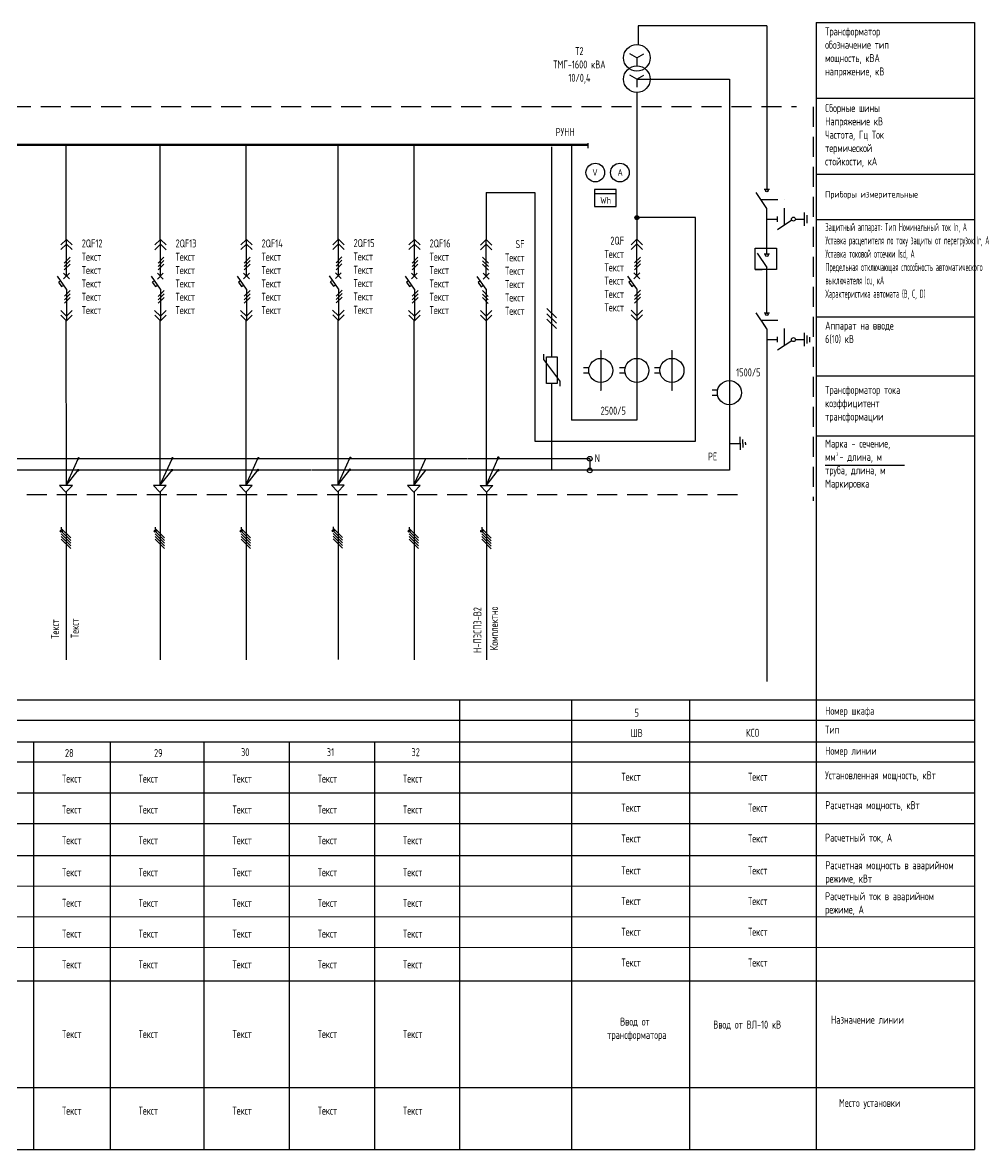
# Model space of a CAD drawing. Header units: millimetres. Extents: x 2216 to 3706, y -1382 to -179.
# Drawn here: x 3349.3 to 3705.9, y -1381.5 to -959.1 of the extents above; entities that cross this region are included whole.
import ezdxf
from ezdxf.enums import TextEntityAlignment as Align

# ---------------------------------------------------------------- set-up
doc = ezdxf.new("R2010")
doc.units = ezdxf.units.MM
doc.linetypes.add('DASHED2', pattern=[9.525, 6.35, -3.175])
doc.linetypes.add('HIDDEN', pattern=[0.375, 0.25, -0.125])
for name, color, linetype in [('15-EQUIPMENT', 2, 'Continuous'), ('15-TEXT-RU', 1, 'Continuous'), ('15-РИС', 1, 'Continuous'), ('15_Eqwip', 2, 'Continuous'), ('15_Txt', 1, 'Continuous'), ('15ELE-TABL', 2, 'Continuous'), ('15ELE-TRACE', 7, 'Continuous'), ('GDI.заземление', 22, 'Continuous'), ('GDI.оборудование', 7, 'Continuous'), ('TEXT', 1, 'Continuous')]:
    doc.layers.add(name, color=color, linetype=linetype)
doc.styles.add('romans', font='romans.shx', dxfattribs={"width": 0.7})
doc.styles.add('ROMANS70', font='romans.shx', dxfattribs={"width": 0.7})

# ---------------------------------------------------------------- blocks, each defined once
blk = doc.blocks.new('A$C3F351234')
at = {"layer": '15ELE-TRACE'}
h = blk.add_hatch(color=7, dxfattribs=at)
edge = h.paths.add_edge_path()
edge.add_arc((0.5, 0.5), 0.5, 0, 360)
blk = doc.blocks.new('варистор')
at = {"color": 3}
for p, q in [((-665.75, -421.04), (-659.75, -413.04)), ((-659.75, -413.04), (-659.75, -411.04)), ((-665.75, -421.04), (-665.75, -423.04))]:
    blk.add_line(p, q, dxfattribs=at)
at = {"color": 2}
for p, q in [((-664.75, -412.04), (-664.75, -422.04)), ((-660.75, -412.04), (-664.75, -412.04)), ((-660.75, -422.04), (-660.75, -412.04)), ((-664.75, -422.04), (-660.75, -422.04))]:
    blk.add_line(p, q, dxfattribs=at)

msp = doc.modelspace()

# ---------------------------------------------------------------- hatches: boundary and pattern name
for color, points in [(2, [(3580.19, -1032.26, -1), (3578.69, -1032.26, -1)]), (3, [(3364.17, -1149.79, 1), (3363.42, -1149.79, 1)]), (3, [(3399.32, -1149.76, 1), (3398.57, -1149.76, 1)]), (3, [(3431.52, -1149.74, 1), (3430.77, -1149.74, 1)]), (3, [(3465.98, -1149.62, 1), (3465.23, -1149.62, 1)]), (3, [(3494.46, -1149.74, 1), (3493.71, -1149.74, 1)]), (3, [(3521.67, -1149.81, 1), (3520.92, -1149.81, 1)])]:
    msp.add_hatch(color=color).paths.add_polyline_path(points)

# ---------------------------------------------------------------- linework, layer by layer
at = {"color": 2}
for p, q in [((3579.44, -972.37), (3576.84, -970.87)), ((3579.44, -972.37), (3582.04, -970.87)), ((3579.44, -972.37), (3579.44, -975.37)), ((3579.44, -980.37), (3576.84, -978.87)), ((3579.44, -980.37), (3582.04, -978.87)), ((3579.44, -980.37), (3582.11, -980.37)), ((3579.44, -980.37), (3579.44, -983.37)), ((3571.71, -1023.37), (3563.62, -1023.37)), ((3628.11, -1073.99), (3626.86, -1072.1)), ((3628.11, -1073.99), (3628.11, -1075.53))]:
    msp.add_line(p, q, dxfattribs=at)
for p, q in [((3547.51, -1005.76), (3547.51, -1039.98)), ((3547.51, -1039.98), (3547.51, -1084.4)), ((3547.51, -1094.4), (3547.51, -1126.9)), ((3365.64, -1135.17), (3365.64, -1197.99)), ((3400.79, -1135.14), (3400.79, -1197.97))]:
    msp.add_line(p, q)
at = {"color": 2, "linetype": 'DASHED2', "lineweight": 25}
for p, q in [((3625.9, -1025.5), (3634.8, -1025.5)), ((3634.8, -1035.03), (3634.8, -1025.5)), ((3625.9, -1070.67), (3634.8, -1070.67)), ((3634.8, -1080.19), (3634.8, -1070.67))]:
    msp.add_line(p, q, dxfattribs=at)
at = {"color": 1}
for p, q in [((3367.11, -1047.08), (3364.91, -1049.29)), ((3402.26, -1047.09), (3400.06, -1049.29)), ((3434.49, -1047.08), (3432.28, -1049.29)), ((3468.95, -1046.96), (3466.75, -1049.17)), ((3497.43, -1047.08), (3495.22, -1049.29)), ((3521.59, -1047.14), (3523.8, -1049.34)), ((3580.79, -1047.02), (3578.59, -1049.22)), ((3367.11, -1048.38), (3364.91, -1050.59)), ((3367.11, -1049.68), (3364.91, -1051.89)), ((3402.26, -1048.39), (3400.06, -1050.59)), ((3402.26, -1049.69), (3400.06, -1051.89)), ((3434.49, -1048.38), (3432.28, -1050.59)), ((3434.49, -1049.68), (3432.28, -1051.89)), ((3468.95, -1048.26), (3466.75, -1050.47)), ((3468.95, -1049.56), (3466.75, -1051.77)), ((3497.43, -1048.38), (3495.22, -1050.59)), ((3497.43, -1049.68), (3495.22, -1051.89)), ((3521.59, -1048.44), (3523.8, -1050.64)), ((3521.59, -1049.74), (3523.8, -1051.94)), ((3580.79, -1048.32), (3578.59, -1050.52)), ((3580.79, -1049.62), (3578.59, -1051.82)), ((3367.14, -1059.56), (3364.93, -1061.76)), ((3367.14, -1059.56), (3364.93, -1061.76)), ((3402.29, -1059.56), (3400.09, -1061.77)), ((3402.29, -1059.56), (3400.09, -1061.77)), ((3434.51, -1059.56), (3432.31, -1061.76)), ((3434.51, -1059.56), (3432.31, -1061.76)), ((3468.98, -1059.44), (3466.77, -1061.64)), ((3468.98, -1059.44), (3466.77, -1061.64)), ((3497.46, -1059.56), (3495.25, -1061.76)), ((3497.46, -1059.56), (3495.25, -1061.76)), ((3521.56, -1059.61), (3523.77, -1061.82)), ((3521.56, -1059.61), (3523.77, -1061.82)), ((3580.82, -1059.49), (3578.61, -1061.7)), ((3580.82, -1059.49), (3578.61, -1061.7)), ((3367.14, -1060.86), (3364.93, -1063.06)), ((3367.14, -1060.86), (3364.93, -1063.06)), ((3367.14, -1062.15), (3364.93, -1064.36)), ((3367.14, -1062.15), (3364.93, -1064.36)), ((3402.29, -1060.86), (3400.09, -1063.07)), ((3402.29, -1060.86), (3400.09, -1063.07)), ((3402.29, -1062.16), (3400.09, -1064.37)), ((3402.29, -1062.16), (3400.09, -1064.37)), ((3434.51, -1060.86), (3432.31, -1063.06)), ((3434.51, -1060.86), (3432.31, -1063.06)), ((3434.51, -1062.15), (3432.31, -1064.36)), ((3434.51, -1062.15), (3432.31, -1064.36)), ((3468.98, -1060.74), (3466.77, -1062.94)), ((3468.98, -1060.74), (3466.77, -1062.94)), ((3468.98, -1062.03), (3466.77, -1064.24)), ((3468.98, -1062.03), (3466.77, -1064.24)), ((3497.46, -1060.86), (3495.25, -1063.06)), ((3497.46, -1060.86), (3495.25, -1063.06)), ((3497.46, -1062.15), (3495.25, -1064.36)), ((3497.46, -1062.15), (3495.25, -1064.36)), ((3521.56, -1060.91), (3523.77, -1063.12)), ((3521.56, -1060.91), (3523.77, -1063.12)), ((3521.56, -1062.21), (3523.77, -1064.42)), ((3521.56, -1062.21), (3523.77, -1064.42)), ((3580.82, -1060.79), (3578.61, -1063)), ((3580.82, -1060.79), (3578.61, -1063)), ((3580.82, -1062.09), (3578.61, -1064.3)), ((3580.82, -1062.09), (3578.61, -1064.3))]:
    msp.add_line(p, q, dxfattribs=at)
at = {"color": 3, "ltscale": 100}
for p, q in [((3549.28, -1069.82), (3545.75, -1066.28)), ((3549.28, -1071.82), (3545.75, -1068.28)), ((3549.28, -1073.82), (3545.75, -1070.28)), ((3363.79, -1148.29), (3363.79, -1149.29)), ((3367.33, -1152.32), (3363.79, -1148.79)), ((3398.94, -1148.26), (3398.94, -1149.26)), ((3402.48, -1152.3), (3398.94, -1148.76)), ((3431.15, -1148.24), (3431.15, -1149.24)), ((3434.68, -1152.27), (3431.15, -1148.74)), ((3465.61, -1148.12), (3465.61, -1149.12)), ((3469.14, -1152.15), (3465.61, -1148.62)), ((3494.09, -1148.24), (3494.09, -1149.24)), ((3497.62, -1152.28), (3494.09, -1148.74)), ((3521.3, -1148.31), (3521.3, -1149.31)), ((3524.83, -1152.35), (3521.3, -1148.81)), ((3367.33, -1153.32), (3363.79, -1149.79)), ((3367.33, -1154.32), (3363.79, -1150.79)), ((3367.33, -1155.32), (3363.79, -1151.79)), ((3367.33, -1156.32), (3363.79, -1152.79)), ((3402.48, -1153.3), (3398.94, -1149.76)), ((3402.48, -1154.3), (3398.94, -1150.76)), ((3402.48, -1155.3), (3398.94, -1151.76)), ((3402.48, -1156.3), (3398.94, -1152.76)), ((3434.68, -1153.27), (3431.15, -1149.74)), ((3434.68, -1154.27), (3431.15, -1150.74)), ((3434.68, -1155.27), (3431.15, -1151.74)), ((3434.68, -1156.27), (3431.15, -1152.74)), ((3469.14, -1153.15), (3465.61, -1149.62)), ((3469.14, -1154.15), (3465.61, -1150.62)), ((3469.14, -1155.15), (3465.61, -1151.62)), ((3469.14, -1156.15), (3465.61, -1152.62)), ((3497.62, -1153.28), (3494.09, -1149.74)), ((3497.62, -1154.28), (3494.09, -1150.74)), ((3497.62, -1155.28), (3494.09, -1151.74)), ((3497.62, -1156.28), (3494.09, -1152.74)), ((3524.83, -1153.35), (3521.3, -1149.81)), ((3524.83, -1154.35), (3521.3, -1150.81)), ((3524.83, -1155.35), (3521.3, -1151.81)), ((3524.83, -1156.35), (3521.3, -1152.81))]:
    msp.add_line(p, q, dxfattribs=at)
at = {"color": 2, "ltscale": 100}
msp.add_line((3561.79, -1122.64), (3561.79, -1127.02), dxfattribs=at)
at = {"color": 2}
msp.add_lwpolyline([(3571.71, -1021.66), (3563.62, -1021.66), (3563.62, -1028.12), (3571.71, -1028.12)], close=True, dxfattribs=at)
msp.add_lwpolyline([(3522.94, -1022.84), (3541.2, -1022.84), (3541.2, -1116.02), (3601.4, -1116.02), (3601.4, -1032.26), (3579.44, -1032.26)])
for centre, radius in [((3579.44, -972.37), 5), ((3579.44, -980.37), 5), ((3579.44, -1032.26), 0.75), ((3638.11, -1032.82), 0.75), ((3638.11, -1077.99), 0.75), ((3561.79, -1122.64), 0.9), ((3561.79, -1127.02), 0.9)]:
    msp.add_circle(centre, radius, dxfattribs=at)
at = {"color": 3}
for centre in [(3363.79, -1149.79), (3398.94, -1149.76), (3431.15, -1149.74), (3465.61, -1149.62), (3494.09, -1149.74), (3521.3, -1149.81)]:
    msp.add_circle(centre, 0.375, dxfattribs=at)
at = {"layer": '15-EQUIPMENT'}
for p, q in [((3365.76, -1054.13), (3365.76, -1040.42)), ((3400.91, -1054.14), (3400.91, -1040.43)), ((3433.13, -1054.13), (3433.13, -1040.42)), ((3467.6, -1054.01), (3467.6, -1040.3)), ((3496.08, -1054.13), (3496.08, -1040.42)), ((3522.94, -1054.19), (3522.94, -1040.48)), ((3579.44, -1054.07), (3579.44, -1040.36)), ((3365.76, -1053.41), (3365.76, -1046.41)), ((3400.91, -1053.41), (3400.91, -1046.41)), ((3433.13, -1053.41), (3433.13, -1046.41)), ((3467.6, -1053.29), (3467.6, -1046.29)), ((3496.08, -1053.41), (3496.08, -1046.41)), ((3522.94, -1053.46), (3522.94, -1046.46)), ((3579.44, -1053.34), (3579.44, -1046.34)), ((3365.76, -1059.05), (3362.39, -1054.23)), ((3364.66, -1055.26), (3366.86, -1053.06)), ((3364.66, -1053.06), (3366.86, -1055.26)), ((3400.91, -1059.06), (3397.54, -1054.23)), ((3399.81, -1055.27), (3402.01, -1053.06)), ((3399.81, -1053.06), (3402.01, -1055.27)), ((3433.13, -1059.05), (3429.76, -1054.23)), ((3432.03, -1055.26), (3434.24, -1053.06)), ((3432.03, -1053.06), (3434.24, -1055.26)), ((3467.6, -1058.93), (3464.22, -1054.11)), ((3466.5, -1055.14), (3468.7, -1052.94)), ((3466.5, -1052.94), (3468.7, -1055.14)), ((3496.08, -1059.05), (3492.7, -1054.23)), ((3494.97, -1055.26), (3497.18, -1053.06)), ((3494.97, -1053.06), (3497.18, -1055.26)), ((3522.94, -1059.11), (3519.57, -1054.28)), ((3524.05, -1055.32), (3521.84, -1053.11)), ((3524.05, -1053.11), (3521.84, -1055.32)), ((3579.44, -1058.99), (3576.06, -1054.16)), ((3578.34, -1055.2), (3580.54, -1052.99)), ((3578.34, -1052.99), (3580.54, -1055.2)), ((3365.76, -1059.05), (3365.76, -1070.91)), ((3400.91, -1059.06), (3400.91, -1070.92)), ((3433.13, -1059.05), (3433.13, -1070.91)), ((3467.6, -1058.93), (3467.6, -1070.79)), ((3496.08, -1059.05), (3496.08, -1070.91)), ((3522.94, -1059.11), (3522.94, -1071.1)), ((3579.44, -1058.99), (3579.44, -1070.98)), ((3565.9, -1082.02), (3565.9, -1097.02)), ((3579.44, -1082.02), (3579.44, -1097.02)), ((3592.58, -1082.02), (3592.58, -1097.02)), ((3561.51, -1088.52), (3559.4, -1088.52)), ((3575.05, -1088.52), (3572.94, -1088.52)), ((3588.19, -1088.52), (3586.08, -1088.52)), ((3561.51, -1090.52), (3559.4, -1090.52)), ((3575.05, -1090.52), (3572.94, -1090.52)), ((3588.19, -1090.52), (3586.08, -1090.52)), ((3614.09, -1090.37), (3614.09, -1105.37)), ((3609.7, -1096.87), (3607.59, -1096.87)), ((3609.7, -1098.87), (3607.59, -1098.87))]:
    msp.add_line(p, q, dxfattribs=at)
for points in [[(3363.56, -1055.91), (3362.74, -1056.48), (3363.89, -1058.12), (3364.71, -1057.55)], [(3398.71, -1055.91), (3397.89, -1056.49), (3399.04, -1058.13), (3399.86, -1057.55)], [(3430.94, -1055.91), (3430.12, -1056.48), (3431.26, -1058.12), (3432.08, -1057.55)], [(3465.4, -1055.79), (3464.58, -1056.36), (3465.73, -1058), (3466.55, -1057.43)], [(3493.88, -1055.91), (3493.06, -1056.48), (3494.21, -1058.12), (3495.02, -1057.55)], [(3520.75, -1055.96), (3519.93, -1056.54), (3521.07, -1058.18), (3521.89, -1057.6)], [(3577.24, -1055.85), (3576.42, -1056.42), (3577.57, -1058.06), (3578.39, -1057.48)]]:
    msp.add_lwpolyline(points, dxfattribs=at)
at = {"layer": '15-EQUIPMENT', "const_width": 0.195}
for points in [[(3566, -1082.02, -1), (3565.8, -1082.02, -1)], [(3579.54, -1082.02, -1), (3579.34, -1082.02, -1)], [(3592.68, -1082.02, -1), (3592.47, -1082.02, -1)], [(3614.19, -1090.37, -1), (3613.99, -1090.37, -1)], [(3566, -1097.02, -1), (3565.8, -1097.02, -1)], [(3579.54, -1097.02, -1), (3579.34, -1097.02, -1)], [(3592.68, -1097.02, -1), (3592.47, -1097.02, -1)], [(3614.19, -1105.37, -1), (3613.99, -1105.37, -1)]]:
    msp.add_lwpolyline(points, format="xyb", close=True, dxfattribs=at)
at = {"layer": '15-EQUIPMENT'}
for centre in [(3565.9, -1089.52), (3579.44, -1089.52), (3592.58, -1089.52), (3614.09, -1097.87)]:
    msp.add_circle(centre, 4.5, dxfattribs=at)
at = {"layer": '15-TEXT-RU'}
msp.add_line((3649.93, -1125.05), (3679.67, -1125.05), dxfattribs=at)
at = {"layer": '15-РИС', "color": 2}
for p, q in [((3365.76, -1040.41), (3363.62, -1042.52)), ((3365.76, -1042.17), (3363.62, -1044.27)), ((3365.76, -1040.41), (3367.9, -1042.52)), ((3365.76, -1042.17), (3367.9, -1044.27)), ((3400.91, -1040.42), (3398.78, -1042.52)), ((3400.91, -1042.17), (3398.78, -1044.28)), ((3400.91, -1040.42), (3403.05, -1042.52)), ((3400.91, -1042.17), (3403.05, -1044.28)), ((3433.13, -1040.41), (3431, -1042.52)), ((3433.13, -1042.17), (3431, -1044.27)), ((3433.13, -1040.41), (3435.27, -1042.52)), ((3433.13, -1042.17), (3435.27, -1044.27)), ((3467.6, -1040.29), (3465.46, -1042.4)), ((3467.6, -1042.05), (3465.46, -1044.15)), ((3467.6, -1040.29), (3469.74, -1042.4)), ((3467.6, -1042.05), (3469.74, -1044.15)), ((3496.08, -1040.41), (3493.94, -1042.52)), ((3496.08, -1042.17), (3493.94, -1044.27)), ((3496.08, -1040.41), (3498.21, -1042.52)), ((3496.08, -1042.17), (3498.21, -1044.27)), ((3522.94, -1040.47), (3520.81, -1042.57)), ((3522.94, -1042.22), (3520.81, -1044.33)), ((3522.94, -1040.47), (3525.08, -1042.57)), ((3522.94, -1042.22), (3525.08, -1044.33)), ((3579.44, -1040.35), (3577.3, -1042.45)), ((3579.44, -1042.1), (3577.3, -1044.21)), ((3579.44, -1040.35), (3581.57, -1042.45)), ((3579.44, -1042.1), (3581.57, -1044.21)), ((3365.75, -1069.16), (3363.61, -1067.05)), ((3365.75, -1069.16), (3367.88, -1067.05)), ((3400.9, -1069.16), (3398.76, -1067.06)), ((3400.9, -1069.16), (3403.03, -1067.06)), ((3433.12, -1069.16), (3430.98, -1067.05)), ((3433.12, -1069.16), (3435.26, -1067.05)), ((3467.59, -1069.04), (3465.45, -1066.93)), ((3467.59, -1069.04), (3469.72, -1066.93)), ((3496.06, -1069.16), (3493.93, -1067.05)), ((3496.06, -1069.16), (3498.2, -1067.05)), ((3522.96, -1069.21), (3520.82, -1067.11)), ((3522.96, -1069.21), (3525.09, -1067.11)), ((3579.43, -1069.09), (3577.29, -1066.99)), ((3579.43, -1069.09), (3581.56, -1066.99)), ((3365.76, -1070.91), (3363.62, -1068.81)), ((3365.76, -1070.91), (3367.9, -1068.81)), ((3400.91, -1070.92), (3398.78, -1068.81)), ((3400.91, -1070.92), (3403.05, -1068.81)), ((3433.13, -1070.91), (3431, -1068.81)), ((3433.13, -1070.91), (3435.27, -1068.81)), ((3467.6, -1070.79), (3465.46, -1068.69)), ((3467.6, -1070.79), (3469.74, -1068.69)), ((3496.08, -1070.91), (3493.94, -1068.81)), ((3496.08, -1070.91), (3498.21, -1068.81)), ((3522.94, -1070.97), (3520.81, -1068.86)), ((3522.94, -1070.97), (3525.08, -1068.86)), ((3579.44, -1070.85), (3577.3, -1068.75)), ((3579.44, -1070.85), (3581.57, -1068.75))]:
    msp.add_line(p, q, dxfattribs=at)
at = {"layer": '15_Eqwip'}
for p, q in [((3628.11, -960.37), (3579.97, -960.37)), ((3579.97, -960.37), (3579.97, -967.37)), ((3628.11, -960.37), (3628.11, -1021.65)), ((3628.11, -1077.99), (3628.11, -1206.14)), ((3365.6, -1132.64), (3370.11, -1122.63)), ((3400.75, -1132.62), (3405.26, -1122.61)), ((3432.95, -1132.6), (3437.46, -1122.58)), ((3467.42, -1132.47), (3471.93, -1122.46)), ((3495.9, -1132.6), (3500.41, -1122.59)), ((3523, -1132.65), (3527.31, -1122.64))]:
    msp.add_line(p, q, dxfattribs=at)
at = {"layer": '15_Eqwip', "color": 2}
for p, q in [((3628.11, -1045.87), (3628.11, -1028.82)), ((3628.11, -1067.99), (3628.11, -1050.93))]:
    msp.add_line(p, q, dxfattribs=at)
at = {"layer": '15ELE-TABL', "color": 2}
for p, q in [((3646.56, -959.14), (3705.92, -959.14)), ((3646.56, -959.14), (3646.56, -1381.52)), ((3705.92, -959.14), (3705.91, -1381.53)), ((3646.56, -987.46), (3705.92, -987.46)), ((3646.56, -1015.94), (3705.92, -1015.94)), ((3705.92, -1033.14), (3646.55, -1033.14)), ((3705.92, -1069.59), (3646.55, -1069.59)), ((3646.56, -1091.62), (3705.92, -1091.62)), ((3646.56, -1114), (3705.92, -1114)), ((2990.84, -1213.03), (3705.91, -1213.03)), ((3513.01, -1213.03), (3513.01, -1381.52)), ((3554.92, -1213.09), (3554.92, -1352.29)), ((3554.92, -1213.09), (3554.92, -1352.29)), ((3599.12, -1212.95), (3599.12, -1381.52)), ((2990.84, -1220.6), (3705.91, -1220.6)), ((2990.84, -1228.76), (3705.91, -1228.79)), ((3353.33, -1228.79), (3353.32, -1381.51)), ((3353.33, -1228.79), (3353.33, -1334.75)), ((3382.05, -1228.8), (3382.05, -1381.51)), ((3417.2, -1228.8), (3417.2, -1381.52)), ((3449.14, -1228.8), (3449.14, -1381.52)), ((3481.08, -1228.79), (3481.07, -1381.52)), ((3554.92, -1228.84), (3554.92, -1352.29)), ((3554.92, -1228.84), (3554.92, -1381.52)), ((3554.92, -1228.85), (3554.92, -1352.29)), ((3554.92, -1228.85), (3554.92, -1352.29)), ((3554.92, -1228.85), (3554.92, -1352.29)), ((3554.92, -1228.85), (3554.92, -1352.29)), ((3554.92, -1228.85), (3554.92, -1358.07)), ((3554.92, -1228.85), (3554.92, -1352.29)), ((2990.84, -1236.21), (3705.91, -1236.21)), ((2990.84, -1247.8), (3705.91, -1247.8)), ((2990.84, -1259.32), (3705.91, -1259.32)), ((2990.84, -1271.31), (3705.91, -1271.31)), ((2990.84, -1282.62), (3705.91, -1282.83)), ((2990.83, -1294.14), (3705.91, -1294.35)), ((2990.83, -1305.66), (3705.91, -1305.87)), ((2990.84, -1318.33), (3705.91, -1318.33)), ((2990.84, -1358.26), (3705.91, -1358.26)), ((2990.84, -1381.5), (3705.91, -1381.53))]:
    msp.add_line(p, q, dxfattribs=at)
at = {"layer": '15ELE-TRACE', "color": 2, "linetype": 'HIDDEN'}
for p, q in [((3579.44, -980.37), (3614.09, -980.37)), ((3614.09, -980.37), (3614.09, -1126.9)), ((3561.79, -1122.64), (2962.31, -1122.58)), ((3614.09, -1126.9), (2964.11, -1126.85))]:
    msp.add_line(p, q, dxfattribs=at)
at = {"layer": '15ELE-TRACE', "color": 7}
for p, q in [((3579.44, -985.37), (3579.44, -1040.48)), ((3561.29, -1004.83), (2964.78, -1004.91)), ((3561.06, -1005.26), (2964.78, -1005.2)), ((3365.54, -1005.26), (3365.54, -1040.48)), ((3400.69, -1005.24), (3400.69, -1040.46)), ((3432.9, -1005.18), (3432.9, -1040.4)), ((3467.36, -1005.2), (3467.37, -1040.43)), ((3495.84, -1005.2), (3495.85, -1040.42)), ((3554.92, -1005.25), (3554.92, -1108.2)), ((3561.06, -1004.31), (3561.06, -1006.22)), ((3522.94, -1022.84), (3522.94, -1040.45)), ((3365.54, -1070.97), (3365.6, -1132.64)), ((3400.69, -1070.94), (3400.75, -1132.62)), ((3432.89, -1070.92), (3432.95, -1132.6)), ((3467.36, -1070.8), (3467.42, -1132.47)), ((3495.84, -1070.92), (3495.9, -1132.6)), ((3522.94, -1070.97), (3523, -1132.65)), ((3579.44, -1070.98), (3579.44, -1108.2)), ((3579.44, -1108.2), (3554.92, -1108.2)), ((3365.56, -1132.72), (3370.11, -1126.92)), ((3400.71, -1132.7), (3405.26, -1126.9)), ((3432.91, -1132.67), (3437.46, -1126.88)), ((3467.37, -1132.55), (3471.92, -1126.75)), ((3495.85, -1132.68), (3500.4, -1126.88)), ((3522.96, -1132.73), (3527.51, -1126.93)), ((3367.93, -1132.71), (3363.15, -1132.71)), ((3365.54, -1135.19), (3363.15, -1132.72)), ((3365.54, -1135.19), (3367.93, -1132.72)), ((3403.08, -1132.69), (3398.3, -1132.69)), ((3400.69, -1135.16), (3398.3, -1132.69)), ((3400.69, -1135.16), (3403.08, -1132.69)), ((3435.28, -1132.67), (3430.5, -1132.67)), ((3432.89, -1135.14), (3430.5, -1132.67)), ((3432.89, -1135.14), (3435.28, -1132.67)), ((3433.01, -1135.14), (3433.01, -1197.97)), ((3469.74, -1132.54), (3464.96, -1132.54)), ((3467.36, -1135.02), (3464.96, -1132.55)), ((3467.36, -1135.02), (3469.74, -1132.55)), ((3467.48, -1135.02), (3467.48, -1197.84)), ((3498.22, -1132.67), (3493.44, -1132.67)), ((3495.84, -1135.15), (3493.44, -1132.67)), ((3495.84, -1135.15), (3498.22, -1132.67)), ((3495.96, -1135.15), (3495.96, -1197.96)), ((3523.06, -1135.19), (3520.67, -1132.72)), ((3520.68, -1132.72), (3525.46, -1132.72)), ((3523.06, -1135.19), (3525.46, -1132.72)), ((3523.06, -1135.19), (3523.06, -1198.02))]:
    msp.add_line(p, q, dxfattribs=at)
at = {"layer": '15ELE-TRACE', "color": 2, "linetype": 'HIDDEN', "ltscale": 30}
for p, q in [((2276.16, -990.63), (3639.21, -990.63)), ((3645.46, -990.68), (3645.46, -1138.38)), ((3617.11, -1136.2), (2951.53, -1136.21))]:
    msp.add_line(p, q, dxfattribs=at)
at = {"layer": '15ELE-TRACE', "color": 2}
for p, q in [((3618.09, -1116.9), (3618.09, -1114.4)), ((3614.09, -1116.9), (3618.09, -1116.9)), ((3618.09, -1116.77), (3618.09, -1119.27)), ((3619.09, -1116.9), (3619.09, -1115.4)), ((3619.09, -1116.9), (3619.09, -1118.4)), ((3620.09, -1116.9), (3620.09, -1116.4)), ((3620.09, -1116.9), (3620.09, -1117.4))]:
    msp.add_line(p, q, dxfattribs=at)
for centre in [(3563.87, -1015.37), (3573.08, -1015.37)]:
    msp.add_circle(centre, 3.5, dxfattribs=at)
at = {"layer": 'GDI.заземление', "color": 2}
for p, q in [((3642.11, -1030.32), (3642.11, -1035.32)), ((3638.86, -1032.82), (3642.11, -1032.82)), ((3643.11, -1031.32), (3643.11, -1034.32)), ((3642.11, -1075.49), (3642.11, -1080.49)), ((3643.11, -1076.49), (3643.11, -1079.49)), ((3644.11, -1077.05), (3644.11, -1078.92)), ((3638.86, -1077.99), (3642.11, -1077.99))]:
    msp.add_line(p, q, dxfattribs=at)
at = {"layer": 'GDI.оборудование', "color": 2}
for p, q in [((3627.11, -1021.65), (3629.11, -1021.65)), ((3628.11, -1028.82), (3624.11, -1022.82)), ((3628.11, -1032.82), (3632.11, -1032.82)), ((3632.11, -1033.82), (3632.11, -1031.82)), ((3637.49, -1033.23), (3632.11, -1036.82)), ((3624.53, -1045.55), (3628.11, -1050.93)), ((3627.11, -1045.87), (3629.11, -1045.87)), ((3627.7, -1073.36), (3624.11, -1067.99)), ((3627.11, -1067.99), (3629.11, -1067.99)), ((3628.11, -1073.99), (3628.11, -1077.99)), ((3632.11, -1078.99), (3632.11, -1076.99)), ((3628.11, -1077.99), (3632.11, -1077.99)), ((3637.49, -1078.4), (3632.11, -1081.99))]:
    msp.add_line(p, q, dxfattribs=at)
msp.add_lwpolyline([(3623.7, -1051.72), (3623.7, -1043.72), (3631.7, -1043.72), (3631.7, -1051.72), (3623.7, -1051.72), (3626.38, -1051.72), (3624.82, -1051.72)], dxfattribs=at)
for centre in [(3628.11, -1022.15), (3628.11, -1046.37), (3628.11, -1068.49)]:
    msp.add_circle(centre, 0.5, dxfattribs=at)

# ---------------------------------------------------------------- block references
at = {"xscale": -1}
msp.add_blockref('варистор', (2884.77, -672.36), dxfattribs=at)
at = {"layer": '15ELE-TRACE', "color": 7}
for p in [(3369.78, -1123), (3404.94, -1122.98), (3437.14, -1122.95), (3471.6, -1122.83), (3526.98, -1123.01), (3527.03, -1122.69), (3369.6, -1127.43), (3404.76, -1127.4), (3436.96, -1127.38), (3471.42, -1127.26), (3527.01, -1127.44)]:
    msp.add_blockref('A$C3F351234', p, dxfattribs=at)

# ---------------------------------------------------------------- texts
at = {"layer": '15-TEXT-RU', "color": 1, "style": 'ROMANS70', "width": 0.7}
for s, p in [('РУНН', (3552.6, -1001.67)), ('5', (3579.38, -1219.33)), ('ШВ', (3579.38, -1226.94)), ('КСО', (3622.84, -1226.84)), ('Текст', (3367.69, -1244.02)), ('Текст', (3396.41, -1244.03)), ('Текст', (3431.57, -1244.02)), ('Текст', (3463.5, -1244.02)), ('Текст', (3495.44, -1244.02)), ('Текст', (3577.29, -1243.34)), ('Текст', (3624.73, -1243.34)), ('Текст', (3367.69, -1255.61)), ('Текст', (3396.41, -1255.62)), ('Текст', (3431.57, -1255.61)), ('Текст', (3463.5, -1255.61)), ('Текст', (3495.44, -1255.61)), ('Текст', (3577.29, -1254.93)), ('Текст', (3624.73, -1254.93)), ('Текст', (3367.69, -1267.13)), ('Текст', (3396.41, -1267.14)), ('Текст', (3431.57, -1267.13)), ('Текст', (3463.5, -1267.13)), ('Текст', (3495.44, -1267.13)), ('Текст', (3577.29, -1266.45)), ('Текст', (3624.73, -1266.45)), ('Текст', (3577.29, -1278.44)), ('Текст', (3624.73, -1278.44)), ('Текст', (3367.69, -1279.12)), ('Текст', (3396.41, -1279.13)), ('Текст', (3431.57, -1279.12)), ('Текст', (3463.5, -1279.12)), ('Текст', (3495.44, -1279.12)), ('Текст', (3367.69, -1290.59)), ('Текст', (3396.41, -1290.6)), ('Текст', (3431.56, -1290.6)), ('Текст', (3463.5, -1290.6)), ('Текст', (3495.44, -1290.6)), ('Текст', (3577.29, -1289.91)), ('Текст', (3624.73, -1289.92)), ('Текст', (3367.69, -1302.11)), ('Текст', (3396.41, -1302.12)), ('Текст', (3431.56, -1302.12)), ('Текст', (3463.5, -1302.12)), ('Текст', (3495.44, -1302.12)), ('Текст', (3577.29, -1301.44)), ('Текст', (3624.73, -1301.44)), ('Текст', (3367.69, -1313.64)), ('Текст', (3396.41, -1313.64)), ('Текст', (3431.56, -1313.64)), ('Текст', (3463.5, -1313.64)), ('Текст', (3495.44, -1313.64)), ('Текст', (3577.29, -1312.96)), ('Текст', (3624.73, -1312.96)), ('Текст', (3367.69, -1339.74)), ('Текст', (3396.41, -1339.75)), ('Текст', (3431.56, -1339.74)), ('Текст', (3463.5, -1339.74)), ('Текст', (3495.44, -1339.74)), ('Текст', (3367.69, -1368.48)), ('Текст', (3396.41, -1368.49)), ('Текст', (3431.56, -1368.48)), ('Текст', (3463.5, -1368.48)), ('Текст', (3495.44, -1368.48))]:
    msp.add_text(s, height=3, dxfattribs=at).set_placement(p, align=Align.CENTER)
at = {"layer": '15-TEXT-RU', "style": 'ROMANS70'}
for s, width, p in [('1500/5', 0.6, (3616.66, -1091.77)), ('2500/5', 0.7, (3565.85, -1106.14))]:
    msp.add_text(s, height=3, dxfattribs=dict(at, width=width)).set_placement(p)
at = {"layer": '15-TEXT-RU', "color": 1, "style": 'ROMANS70', "width": 0.7}
msp.add_text('2', height=1.25, dxfattribs=at).set_placement((3654.16, -1121.53))
at = {"layer": '15-TEXT-RU', "style": 'ROMANS70', "width": 0.6}
for s, p in [('Н-ПЭСПЗ-В2', (3521.2, -1186.83)), ('Комплектно', (3527.41, -1186.23)), ('Текст', (3362.93, -1186.46)), ('Текст', (3370.35, -1186.2))]:
    msp.add_text(s, height=3, rotation=90, dxfattribs=at).set_placement(p, align=Align.CENTER)
at = {"layer": '15-TEXT-RU', "color": 1, "style": 'ROMANS70', "width": 0.7}
for s, p in [('28', (3366.78, -1232.95)), ('29', (3400.12, -1232.96)), ('30', (3432.69, -1232.61)), ('31', (3464.63, -1232.61)), ('32', (3496.56, -1232.61))]:
    msp.add_text(s, height=3, dxfattribs=at).set_placement(p, align=Align.MIDDLE)
at = {"layer": '15-TEXT-RU', "linetype": 'Continuous', "style": 'romans', "width": 0.7}
msp.add_text('Ввод от ВЛ-10 кВ ', height=3, dxfattribs=at).set_placement((3621.48, -1334.97), align=Align.MIDDLE)
at = {"layer": '15-TEXT-RU', "color": 1, "style": 'ROMANS70'}
for s, insert, char_height, width, attachment_point in [('Трансформатор обозначение тип мощность, кВА напряжение, кВ', (3649.98, -960.97), 3, 25.7784, 1), ('Сборные шины Напряжение кВ Частота, Гц Ток термической стойкости, кА', (3649.98, -989.68), 3, 32.4634, 1), ('Приборы измерительные', (3649.98, -1022.24), 2.5, 35.0969, 1), ('{\\W0.45;Защитный аппарат: Tип Номинальный ток In, А \\PУставка расцепителя по току защиты от перегрузок Ir, А\\PУставка токовой отсечки Isd, А\\PПредельная отключающая способность автоматического выключателя Icu, кА\\PХарактеристика автомата (B, C, D)}', (3650.09, -1034.27), 3, 55.1516, 1), ('\\pql;{\\W0.6;2QF12\\PТекст\\PТекст\\PТекст\\PТекст\\PТекст}', (3393.68, -1054.43), 3, 22.2346, 6), ('\\pql;{\\W0.6;2QF13\\PТекст\\PТекст\\PТекст\\PТекст\\PТекст}', (3428.83, -1054.44), 3, 22.2346, 6), ('\\pql;{\\W0.6;2QF14\\PТекст\\PТекст\\PТекст\\PТекст\\PТекст}', (3461.05, -1054.43), 3, 22.2346, 6), ('\\pql;{\\W0.6;2QF15\\PТекст\\PТекст\\PТекст\\PТекст\\PТекст}', (3495.52, -1054.31), 3, 22.2346, 6), ('\\pql;{\\W0.6;2QF16\\PТекст\\PТекст\\PТекст\\PТекст\\PТекст}', (3524, -1054.43), 3, 22.2346, 6), ('\\pqr;{\\W0.6;SF\\PТекст\\PТекст\\PТекст\\PТекст\\PТекст}', (3537.34, -1054.7), 3, 12.3068, 6), ('\\pqr;{\\W0.6;2QF^JТекст\\PТекст\\PТекст\\PТекст\\PТекст}', (3554.42, -1039.39), 3, 20.2125, 1), ('Аппарат на вводе 6(10) кВ', (3649.98, -1071.24), 3, 31.4, 1), ('Трансформатор тока  коэффицитент трансформации', (3649.98, -1095.32), 3, 35.9, 1), ('Марка - сечение,\\Pмм - длина, м\\Pтруба, длина, м\\PМаркировка', (3649.98, -1115.44), 3, 61.027, 1), ('Номер шкафа', (3649.98, -1215.62), 3, 48.4543, 1), ('Тип', (3649.98, -1222.65), 3, 5.3, 1), ('Номер линии', (3649.98, -1230.61), 3, 42.2319, 1), ('Установленная мощность, кВт', (3649.98, -1239.77), 3, 55.5, 1), ('Расчетная мощность, кВт', (3650.08, -1250.98), 3, 51.1774, 1), ('Расчетный ток, А ', (3649.98, -1263.13), 3, 45.5183, 1), ('Расчетная мощность в аварийном режиме, кВт', (3650.08, -1273.51), 3, 51.1774, 1), ('Расчетный ток в аварийном режиме, А ', (3649.98, -1285.1), 3, 45.5183, 1), ('Место установки', (3666.65, -1362.58), 3, 39.8409, 2)]:
    msp.add_mtext(s, dxfattribs=dict(at, insert=insert, char_height=char_height, width=width, attachment_point=attachment_point))
at = {"layer": '15_Txt', "style": 'ROMANS70', "width": 0.7}
msp.add_text('N', height=3, dxfattribs=at).set_placement((3563.66, -1123.94))
at = {"layer": '15ELE-TRACE', "color": 1, "style": 'ROMANS70', "width": 0.7}
for s, p in [('V', (3563.75, -1015.33)), ('А', (3573.19, -1015.33)), ('Wh', (3567.73, -1025.75))]:
    msp.add_text(s, height=2.5, dxfattribs=at).set_placement(p, align=Align.MIDDLE)
at = {"layer": 'TEXT', "color": 1, "style": 'ROMANS70', "width": 0.7}
msp.add_text('PE', height=3, dxfattribs=at).set_placement((3606.08, -1123.3))
msp.add_text('Назначение линии', height=3, dxfattribs=at).set_placement((3665.8, -1332.89), align=Align.MIDDLE)
at = {"layer": 'TEXT', "char_height": 3, "attachment_point": 2, "style": 'ROMANS70'}
for s, insert, width in [('Т2\\PТМГ-1600 кВА\\P10/0,4', (3557.91, -968.36), 31.6307), ('Ввод от  трансформатора ', (3579.42, -1332.1), 33.2)]:
    msp.add_mtext(s, dxfattribs=dict(at, insert=insert, width=width))

doc.saveas('drawing.dxf')
